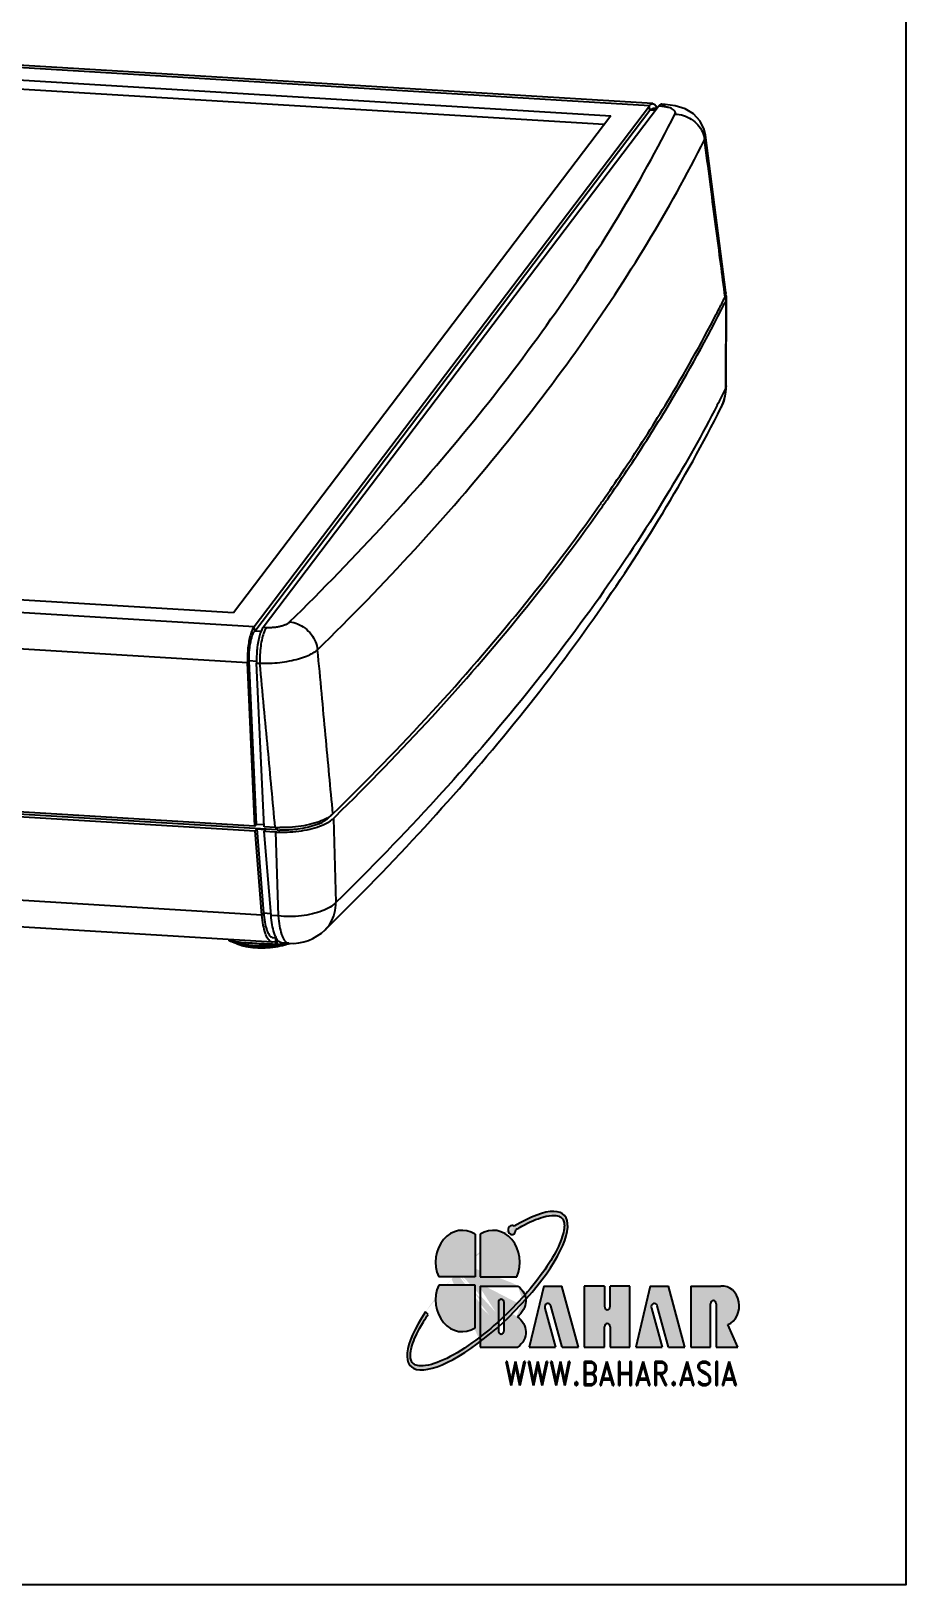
# Model space of a CAD drawing. Header units: millimetres. Extents: x -25 to 741, y -3272 to -3021.
# Drawn here: x 243 to 334.6, y -3272 to -3109.4 of the extents above; entities that cross this region are included whole.
import ezdxf
from ezdxf.enums import TextEntityAlignment as Align

# ---------------------------------------------------------------- set-up
doc = ezdxf.new("R2010")
doc.units = ezdxf.units.MM
doc.layers.add('from', color=7, linetype='Continuous')
doc.styles.add('BAHAR', font='romand.shx', dxfattribs={"width": 1.2, "bigfont": 'whgdtxt.shx'})

# ---------------------------------------------------------------- blocks, each defined once
blk = doc.blocks.new('*u2')
at = {"color": 7}
for p, q in [((60.80584617073356, 41.4374451057497), (-21.8944869105664, 46.43671142024959)), ((61.16060381973358, 41.66056672074956), (-21.53972926156638, 46.65983303534949)), ((-19.72870583346634, 45.00885408544946), (56.75715135143361, 40.38525518184952)), ((-19.65912090966634, 44.07743490814937), (56.08407924513364, 39.49872990204949)), ((19.41227190583368, -13.08338507455028), (60.80584617073356, 41.4374451057497)), ((19.46628090343364, -13.54680152635046), (60.85985516833358, 40.97402865394952)), ((20.36834512063365, -13.14118006085027), (61.76191938553364, 41.37965011944971)), ((60.85985516833358, 40.97402865394952), (60.80584617073356, 41.4374451057497)), ((60.85985516833358, 40.97402865394952), (61.15548654253365, 41.15996333314934)), ((61.42789119103355, 40.93969066224963), (60.85985516833358, 40.97402865394952)), ((61.57583559523363, 41.13455307444929), (61.15548654253365, 41.15996333314934)), ((62.10224961633372, 41.35907702864961), (61.76191938553364, 41.37965011944971)), ((62.45700726533363, 41.58219864374951), (62.11667703453367, 41.60277173454961)), ((56.75715135143361, 40.38525518184952), (17.24649082873367, -11.6555277397506)), ((68.82130455433372, 21.87453226394973), (66.66837422973373, 38.36461777124941)), ((68.61456137453371, 21.17403656944953), (68.63353389613366, 21.21174905824955)), ((68.63353389613366, 21.21174905824955), (68.73454550203365, 21.41298127054961)), ((68.73454550203365, 21.41298127054961), (68.67672548683373, 21.85564673964973)), ((68.82130977363369, 21.87453264694977), (68.73454550203365, 21.41298127054961)), ((68.79375291593357, 20.95968827454953), (68.8870746829337, 21.32647431384976)), ((68.8616025975337, 12.10366855124948), (68.88650919113371, 21.32644382104945)), ((68.6810275854337, 20.73513090814959), (68.79375291593357, 20.95968827454953)), ((68.79375291593357, 20.95968827454953), (68.76924962523373, 12.10392509154963)), ((68.76924962523373, 12.10392509154963), (68.7683308119336, 11.77374028054965)), ((68.8616025975337, 12.10366855124948), (68.76833081593367, 11.77374028844952)), ((-63.28806117546634, -8.084118760050387), (19.41227190583368, -13.08338507455028)), ((17.24649082873367, -11.6555277397506), (-59.23936635616639, -7.031928836150655)), ((-63.98428626636638, -11.84436544245045), (18.71604681483365, -16.84363175705039)), ((19.46628090343364, -13.54680152635046), (19.41227190583368, -13.08338507455028)), ((20.13210913043366, -13.58705109365064), (19.46628090343364, -13.54680152635046)), ((20.36834512063365, -13.14118006085027), (20.70867535143367, -13.16175315165037)), ((18.88609332763366, -16.68034042835052), (18.71604681483365, -16.84363175705039)), ((19.49412784353359, -33.97729632195023), (18.71604681483365, -16.84363175705039)), ((19.68257424193365, -16.72848799995063), (18.88609332763366, -16.68034042835052)), ((19.66305298163365, -33.78931186305044), (18.88609332763366, -16.68034042835052)), ((19.67212002963362, -16.90142674335038), (20.0124502604337, -16.92199983405044)), ((20.45020105833368, -34.03509130825023), (19.67212002963362, -16.90142674335038)), ((21.81716558093365, -34.37053232715061), (-65.17030475876635, -29.11210694905049)), ((19.49412784353359, -33.97729632195023), (-63.20620523776637, -28.97803000745034)), ((-63.18477877166634, -29.44984961255068), (19.51555430963361, -34.44911592705057)), ((19.49412784353359, -33.97729632195023), (19.66790468293362, -33.78391275885042)), ((20.44090863613366, -33.83046834685047), (19.66735383783367, -33.78370666765022)), ((21.61500648263365, -34.10550423525046), (20.45020105833368, -34.03509130825023)), ((21.81716558093365, -34.37053232715061), (21.79812030773365, -34.09294097365046)), ((27.19502708403365, -33.11050619485059), (27.1913827971336, -33.03011153055058)), ((27.49698890903363, -32.81560722425047), (27.19502708403365, -33.11050619485059)), ((27.70268903783364, -33.16269558365047), (27.92356583633369, -32.94707094995056)), ((27.70268903783364, -33.16269558365047), (27.97311823673363, -41.95896815255037)), ((19.51555430963361, -34.44911592705057), (19.68447944783367, -34.26113146815032)), ((20.22788077683362, -43.27336971965042), (19.51555430963361, -34.44911592705057)), ((19.68447944783367, -34.26113146815032), (20.59044698863369, -34.31589754765037)), ((19.68447944783367, -34.26113146815032), (20.39489639293362, -43.06173022545045)), ((20.47162752443364, -34.50691091335057), (20.59044698863369, -34.31589754765037)), ((20.47162752443364, -34.50691091335057), (21.65912293883366, -34.57869545885023)), ((21.18395399163364, -43.33116470595041), (20.47162752443364, -34.50691091335057)), ((21.65912293883366, -34.57869545885023), (21.92832838653368, -43.37616241875048)), ((20.22788077683362, -43.27336971965042), (-62.47245230436636, -38.27410340515053)), ((21.34580733393364, -46.13271957945062), (-61.35452560596633, -41.13345327345041)), ((20.22788077683362, -43.27336971965042), (20.39489639293362, -43.06173022545045)), ((20.39489639293362, -43.06173022545045), (21.16596689513364, -43.10834172805062)), ((21.92832838653368, -43.37616241875048), (21.18395399163364, -43.33116470595041)), ((21.56502599273364, -46.08895480375031), (21.34601025523369, -46.13273179605039)), ((21.40103037623368, -45.63514510425057), (21.71675546673362, -45.65423080495066)), ((21.56502626733362, -46.08895480735055), (21.58451864203363, -46.08454951815065)), ((21.6336956051336, -45.64920962725046), (21.63634108323362, -46.08852795335042)), ((21.63634108323362, -46.08852795335042), (21.6365680453336, -46.1266552606503)), ((21.7745231724337, -45.76230781835056), (21.77921832793362, -46.32882800585048)), ((23.04625504403367, -46.23551228465067), (22.30188063973367, -46.19051457125033))]:
    blk.add_line(p, q, dxfattribs=at)
blk.add_lwpolyline([(66.66872265623357, 38.36189564634969), (66.53933108423365, 38.94211138334958), (66.10731610563363, 39.8209690040494), (65.40632063833374, 40.57345251584957), (64.54597986743369, 41.0996132363498), (63.50284337443355, 41.44069002004971), (62.45697479143365, 41.58218393044945)], dxfattribs=at)
for centre, radius, start, end in [((60.26539403123371, 40.68845259224963), 1.4110181085, 24.66986028491562, 27.2276506165263), ((62.10437186673363, 41.27187259884977), 0.3269659693, 87.87109543429887, 98.76742206060001), ((-65.54986711946634, 88.69369707534952), 150.1965326762, 333.151463182125, 333.2856924386002), ((68.21576744053363, 21.3366994320495), 0.6700560257, 7.328437717218723, 11.83792315689443), ((68.19637423403361, 21.33539605554961), 0.6894580802, 359.2598152957113, 7.230292814918903), ((-66.69007941056634, 89.27254777104963), 151.4752625076, 332.6188138239835, 333.1508978613827), ((-66.2286245244664, 79.62747648214963), 151.0903950177, 332.6028363085787, 333.3144519966853), ((63.8633081483336, 12.11656031304938), 4.998190883199999, 333.2928463051781, 355.9658472070226), ((63.88379781373357, 12.11757844774957), 4.9778242186, 355.9375656836814, 359.839894025108), ((64.66500962073366, 11.71251441294953), 4.1003788028, 333.3362235024234, 337.2859443791161), ((-96.93575763236635, 107.4604227748496), 186.7917040154, 325.0563914085985, 326.1502017877945), ((-93.76485728476638, 105.3211655501495), 182.9666654643, 326.1534607481066, 326.3138810246919), ((-93.16914137096637, 104.4968528628497), 182.3157624039, 326.2654142656795, 326.4264128655135), ((-96.32491113316638, 106.6169881909495), 186.1175707308, 325.1642970556844, 326.2621513446195), ((-100.1970768758663, 109.7260479973493), 190.7627424572, 324.9039257651144, 325.0596400003218), ((-99.57091373376636, 108.8628736513497), 190.0647748516, 325.0112461901817, 325.1675498326114), ((28.73847825753364, -16.49017335975032), 9.0756807382, 181.5519156574063, 182.597177573885), ((22.33146919813368, -22.24949265615032), 11.8776398913, 266.5418025096998, 267.3537128550996), ((22.34435947393365, -21.95774391855048), 12.1696726656, 267.3565071519006, 268.8394022217997), ((24.11894103593369, -28.84301558275047), 5.3069537517, 292.7746447014961, 294.4205884959042), ((24.44402864673367, -29.54894729485068), 4.5297785029, 294.3681066596028, 297.8660951124061), ((25.02383059613368, -29.53437581095068), 4.1276850106, 299.6577321616926, 301.1848071660114), ((22.37516515483361, -22.73021769565048), 11.8700944293, 266.5416349768016, 267.2921875972984), ((22.45232107733364, -23.84460727375063), 10.5450709212, 266.5468444824007, 268.0326098478005), ((24.16337019213364, -44.40375212135041), 2.755403164, 204.176102734185, 208.7945849406034), ((23.34801193583365, -41.24487123355038), 4.9997524612, 266.5398487960994, 314.3359428577141), ((17.93627313683368, -44.11304764875058), 2.1482394056, 234.7594717618111, 236.2426964558067), ((18.07601486373363, -43.90346455115059), 2.400137709, 236.2493624488015, 237.9412503293141), ((21.44951684153369, -34.37152104145025), 11.961851567, 269.4921562642991, 271.5794290920011), ((20.12380986433362, -35.64392093855031), 10.9739803192, 278.2177884795972, 278.8411933622996), ((20.24680610793365, -36.40257873955034), 10.2054339125, 278.8135043272027, 281.8458119355972), ((20.27277309833363, -36.2319432407503), 10.2503652331, 281.5037505443037, 282.4989145487933), ((20.39208485823366, -37.11625188035032), 9.4771378201, 281.8719113585964, 282.9380621133996), ((20.47732060203367, -37.48535068435058), 9.0983253794, 282.9353448098964, 284.4559189887072), ((20.56394346213364, -37.82414271855032), 8.7486354289, 284.460464048398, 284.933749542502), ((20.64841229963366, -38.14020502995027), 8.421480510599999, 284.9326203502055, 285.6033946105005), ((21.14319356743368, -40.78860565755031), 5.820967689, 289.2503261214933, 290.4792121981042)]:
    blk.add_arc(centre, radius, start, end, dxfattribs=at)
for points, start_tangent, end_tangent in [([(60.80584617073356, 41.4374451057497), (61.02722037953373, 41.63345938024941), (61.16044473303356, 41.65640787614939)], (0.6046919036181005, 0.796459479006131), (0.999269170928345, -0.03822465215247797)), ([(61.16044473303356, 41.65640787614939), (61.24555987093373, 41.64043459784943), (61.44695538913362, 41.45792640404943)], (0.9992691709284623, -0.03822465214941055), (0.5593917592223054, -0.8289034079518398)), ([(61.44695538913362, 41.45792640404943), (61.52006523333358, 41.33403161704973)], (0.5593917592602254, -0.8289034079262493), (0.4579017637545692, -0.8890027979429845)), ([(61.54762550513357, 41.27739618034957), (61.59730407213357, 41.15713604414941)], (0.4177853516125395, -0.9085457610808533), (0.3492387045871982, -0.9370337919297552)), ([(61.76191938553364, 41.37965011944971), (61.93520145183362, 41.55152121994934)], (0.6046919037805437, 0.7964594788828002), (0.8551329723021097, 0.5184087187555386)), ([(61.93520145183362, 41.55152121994934), (61.9832935943337, 41.57566439404945), (62.05453443443361, 41.5950180388495)], (0.8551329721933931, 0.5184087189348704), (0.9884131991399108, 0.1517871791885178)), ([(62.10224961633372, 41.35907702864961), (62.21057757263367, 41.48226132794935)], (0.6046919034473112, 0.7964594791357988), (0.7348626931025842, 0.6782159112598414)), ([(63.48473267103356, 40.5620008271494), (63.52207875923369, 40.72202619954942), (63.47158573473365, 40.8774232898495), (63.33509189953367, 41.02069313324955), (63.11863522713367, 41.14545157424936), (62.8318581830336, 41.24618033274965), (62.48744208873364, 41.3184808058495), (62.10224961633372, 41.35907702864961)], (0.4497977710560243, 0.893130430090159), (-0.9981745247111057, 0.06039551488114148)), ([(62.21057757263367, 41.48226132794935), (62.36798810943361, 41.57179958724964)], (0.7348626932572333, 0.6782159110922756), (0.9783836708149084, 0.206797951350455)), ([(62.36798810943361, 41.57179958724964), (62.45618193003367, 41.57523841174952)], (0.9783836708850469, 0.2067979510186216), (0.9935613772875208, -0.1132951435963818)), ([(23.12703724673366, -12.59443946035026), (33.28478211753367, -2.107687218850515), (42.41418056303365, 8.46926555184973), (50.49851309773368, 19.11740439744972), (57.52614906353364, 29.8214103668497), (63.48473267103356, 40.5620008271494)], (0.7147816261626172, 0.6993477153035711), (0.4501625499580955, 0.8929466269689501)), ([(63.48473267103356, 40.5620008271494), (64.37144518593362, 40.4166969873495), (65.1929099276336, 40.03105470644959), (65.87394634913363, 39.44036541914966), (66.35222464183363, 38.69868729134942), (66.58397088953365, 37.87389821794932)], (0.999778797416286, -0.02103226656461804), (0.1173050346646223, -0.9930959313391289)), ([(26.05835499873365, -15.50371560585063), (36.25961132063367, -4.971968117350571), (45.42599180573364, 5.647931558949495), (53.5435032391336, 16.33977130014955), (60.5997535775337, 27.08722914164946), (66.5839708909337, 37.87389822064961)], (0.714781626162337, 0.6993477153038574), (0.4501625499685758, 0.8929466269636666)), ([(66.58397089103363, 37.87389822074965), (66.6741741592337, 38.29902708044938), (66.66843154263364, 38.36196686664971)], (0.420828501712135, 0.9071402163649893), (-0.132153865203778, 0.9912292146177402)), ([(68.67672548683373, 21.85564673964973), (68.22617033423359, 25.30487257324967), (67.70304399483365, 29.30924720314943), (67.15827522853357, 33.47880807294951), (66.5839708909337, 37.87389822064961)], (-0.1295184707579797, 0.991577009481621), (-0.1295759457950526, 0.9915695004745345)), ([(68.87157259523366, 21.47415734074957), (68.8088229609337, 21.65499615264935)], (-0.2047616785651625, 0.9788118588325221), (-0.4355971936842, 0.9001417026526709)), ([(58.47960452543367, 3.840012032449522), (62.69610847853363, 10.4793955459495), (67.81487169093367, 19.60782728104959)], (0.5546418516955046, 0.8320891877363759), (0.4598989037943989, 0.8879712823558599)), ([(58.73202386653367, 3.674865080449763), (62.75380443983369, 10.02201087854974), (68.6810275854337, 20.73513090814959)], (0.5530065162946712, 0.8331769277504217), (0.4493845382754874, 0.8933384223008249)), ([(68.76833081593367, 11.77374028844952), (68.6217854268337, 10.63670056554975), (68.44737695393366, 10.12922553104954)], (0.007120871049738414, -0.999974646276341), (-0.3861485479702812, -0.9224366096922019)), ([(26.84186824633366, -44.82129437285039), (37.27429306953366, -34.06309834605054), (46.65626878393363, -23.19571194065065), (54.96979292333373, -12.23730288545039), (62.19863040363367, -1.207676578650535), (68.3290866804337, 9.871865456449541)], (0.7153342859827279, 0.6987824119835737), (0.4490768653327282, 0.8934931275745387)), ([(67.91519458003364, 10.10234963804942), (62.90848064903372, 1.16533643584944), (56.01106320083369, -9.407354222350477), (47.93452652873367, -20.11657814745058), (38.46485712153367, -31.12876997535022), (27.97311823673363, -41.95896815255037)], (-0.4601392036300071, -0.887846784801715), (-0.7153342859702312, -0.6987824119963665)), ([(27.65863526823364, -32.6894432271506), (38.0237506935336, -22.01737912515046), (47.32836819323364, -11.25341435875043), (55.55680359413367, -0.4154717742503635), (55.88292225303366, 0.04716314834968216)], (0.7159077345571762, 0.6981948980057158), (0.5749481973388314, 0.8181898131710197)), ([(27.92356583633369, -32.94707094995056), (38.07234192483367, -22.48675045165055), (47.38075547883369, -11.71883518345066), (55.61223021933364, -0.8768906442505795), (56.14243025933371, -0.1232407938505276)], (0.7151871612895673, 0.6989329898685358), (0.5734146410679866, 0.819265310756456)), ([(20.70867535143367, -13.16175315165037), (21.11918674733369, -13.1692427809503), (21.53849130793367, -13.14307205685054), (21.94649848643365, -13.08427331675057), (22.32503554013363, -12.99545033705044), (22.65734594313363, -12.88055777945056), (22.92888075623364, -12.74467374175038), (23.12703724673366, -12.59443946035026)], (0.9981827959544345, -0.06025865797201047), (0.7149072391224424, 0.6992193071206825)), ([(23.12703724673366, -12.59443946035026), (23.96347095603363, -12.80597566205051), (24.73925514513365, -13.2517900021503), (25.38339053973363, -13.89108187735064), (25.83692626383362, -14.66534372685055), (26.05835499863366, -15.50371560585063)], (0.9948125127737114, -0.101725436488885), (0.1137231297460546, -0.9935124809285298)), ([(19.41227190583368, -13.08338507455028), (19.20196556153365, -13.45595137185046), (19.01612458833364, -13.98133546055033), (18.86658793323363, -14.62606789465053), (18.76288178693363, -15.34907617565023), (18.71161272033368, -16.10430126385063), (18.71604681483365, -16.84363175705039)], (-0.6046919036826646, -0.7964594789571124), (0.04536565726688722, -0.9989704485823109)), ([(18.88609332763366, -16.68034042835052), (18.89805987443361, -15.74869415775038), (19.01154425963364, -14.83237054305027), (19.21038847503365, -14.06183656015037), (19.46628090343364, -13.54680152635046)], (-0.0453656572685943, 0.9989704485822333), (0.6046919036685838, 0.7964594789678029)), ([(20.1696980419336, -13.48751853275053), (20.15803877633363, -13.51374635815046), (19.97219780313367, -14.03913044685032), (19.82266114803366, -14.68386288095053), (19.7189550017336, -15.40687116195022), (19.66768593513365, -16.16209625015063), (19.66612651803365, -16.73596753525044)], (-0.4105203899440397, -0.9118514185108194), (0.02713452150779763, -0.999631791082368)), ([(20.62846141133366, -13.27953699585032), (20.4588387504337, -13.62811000015063), (20.24776618193363, -14.30542393225051), (20.09477524043365, -15.13170962285039), (20.01386819413364, -16.03134658515046), (20.01245025333367, -16.92199983365026)], (-0.522465685881333, -0.8526603116579006), (0.04536540359595609, -0.9989704601020875)), ([(20.36834512063365, -13.14118006085027), (20.1696980419336, -13.48751853275053)], (-0.6046919036192422, -0.7964594790052644), (-0.4105203898976525, -0.9118514185317034)), ([(20.70867535143367, -13.16175315165037), (20.62846141133366, -13.27953699585032)], (-0.6046915638921351, -0.7964597369344442), (-0.5224656859110262, -0.8526603116397063)), ([(20.01245026053363, -16.92199983405044), (21.03991906703362, -16.91587132775021), (22.08507613443362, -16.83318579835031), (23.10246583783368, -16.67760196825066), (24.04731473373363, -16.4559534773507), (24.87815087803364, -16.17796953075049), (25.55838001023363, -15.85591018255036), (26.05835499863366, -15.50371560585063)], (0.9994747989596112, -0.0324056514306475), (0.742701076418683, 0.6696231112249111)), ([(27.65863526823364, -32.6894432271506), (27.28034144033364, -28.62591218575062), (26.89108690143365, -24.44526341975052), (26.48572256283364, -20.09226109325027), (26.05835499873365, -15.50371560585063)], (-0.09268734070587605, 0.9956952630563596), (-0.09274415025023112, 0.9956899731313772)), ([(21.61500648263365, -34.10550423525046), (21.23617437233366, -30.04249768145064), (20.84636609053365, -25.86238891015046), (20.4404252360336, -21.50994923695043), (20.0124502604337, -16.92199983405044)], (-0.09282998211730294, 0.9956819745381058), (-0.09288677932864013, 0.9956766775544923)), ([(21.81439042573362, -34.58705848325053), (22.85043703383366, -34.59268507915067), (24.08222858313366, -34.4914041175507), (25.2362933861337, -34.28338790335056), (26.26231373993363, -33.9804526932503)], (0.9988826393491301, -0.0472596318956885), (0.9390924546234736, 0.3436646063668169)), ([(26.17330313023365, -33.73621029665037), (25.91682072823363, -33.83693460505037), (24.99927040043366, -34.10803466375046), (23.96710877753361, -34.29369788355052), (23.42816863753364, -34.35072595185056), (22.88462128463362, -34.3827318116505), (22.34668989403366, -34.3893018820504), (22.09030153153367, -34.38346217285061)], (-0.9219543739675374, -0.3872985054478346), (-0.9994068339124109, 0.03443806511944247)), ([(27.06628233543364, -33.12132081175059), (26.21736411533362, -33.5075667666506), (25.19077303263367, -33.81052568165069), (24.03683208623363, -34.01837973535066), (22.80581423953362, -34.11951156755049), (22.09786436893364, -34.12491996535027)], (-0.8688424622509414, -0.4950886544748541), (-0.9997934654375752, 0.02032305263301854)), ([(26.26231373993363, -33.9804526932503), (27.11051182813367, -33.59444748885062), (27.40949661073364, -33.40515065125055)], (0.9390924546228602, 0.3436646063684933), (0.8152331306471857, 0.5791329231663391)), ([(27.19502708403365, -33.11050619485059), (26.95723632733365, -33.30909381195033), (26.6632752017336, -33.4974549413505), (26.56127775093364, -33.55346343495057)], (-0.7159386356370155, -0.6981632115789322), (-0.8835132116655784, -0.4684062390835277)), ([(27.37491503363361, -32.92515779035057), (27.16114663143361, -33.06561691165052)], (-0.8129047849454972, -0.5823966093760463), (-0.8553385111177533, -0.5180695237116973)), ([(27.65863526823364, -32.6894432271506), (27.37491503363361, -32.92515779035057)], (-0.7159077346085506, -0.6981948979530379), (-0.812904784984988, -0.5823966093209254)), ([(27.40949661073364, -33.40515065125055), (27.70268903783364, -33.16269558365047)], (0.8152331305903227, 0.5791329232463841), (0.7159386355683286, 0.6981632116493678)), ([(27.9731182288337, -41.95896816035065), (27.37546536343365, -42.43978495515057), (26.53725491833364, -42.84921636785066), (25.50855204963364, -43.16280762395036), (24.35079976383366, -43.36182834915053), (23.13314901143366, -43.43439130955039), (21.92832839593365, -43.37616241935029)], (-0.6882800897913081, -0.7254450482268584), (-0.9933338632360055, 0.1152728768992648)), ([(26.84259613713363, -44.8205262538504), (27.41480437873366, -44.09611776345037), (27.83733547083369, -43.08635439265026), (27.9731182288337, -41.95896816035065)], (0.7148249304114738, 0.699303452631425), (-0.01036677630376615, 0.9999462635307298)), ([(21.34627725513366, -46.12777788265066), (21.20182176883367, -46.09815806985034), (20.86546221423362, -45.79046691205031), (20.58267426123365, -45.19482775725055), (20.36353468733364, -44.33130263735029), (20.22788077683362, -43.27336971965042)], (-0.9985507260192263, 0.0538186544469131), (-0.08046197365174047, 0.9967576790755447)), ([(20.39489639293362, -43.06173022545045), (20.52043251423362, -44.0324672443503), (20.72394393493363, -44.81883708115038), (20.98659728263362, -45.35268090925047), (21.29868731703363, -45.61452401665065), (21.40144864093367, -45.63112976205048)], (0.08046197367340949, -0.9967576790737955), (0.9993037395893027, -0.03730999923392281)), ([(21.64964065673365, -45.53220700265047), (21.49760605523369, -45.12736495675063), (21.30593760493366, -44.31285670975058), (21.18395399163364, -43.33116470595041)], (-0.4104717720729709, 0.9118733049778764), (-0.08046197366974382, 0.9967576790740914)), ([(21.92832839593365, -43.37616241935029), (22.06477497973367, -44.43839546915024), (22.28296626203365, -45.29717013685058), (22.41977050763364, -45.63631351055028)], (0.08046197366507765, -0.9967576790744681), (0.433973553069057, -0.9009256102679168)), ([(17.0936718803336, -46.00667082635027), (16.7743190310336, -45.85885373555038)], (-0.9332923146714012, 0.3591176066072206), (-0.8723539462701544, 0.4888748228605037)), ([(17.51756012143363, -46.26569634435054), (16.80204924223364, -45.93759154265035)], (-0.9476414547001798, 0.3193363013090232), (-0.8473370778359272, 0.5310554363948004)), ([(17.04814977573363, -45.87015524195067), (17.09375175743367, -46.00664166945035)], (0.4960252726910734, -0.8683080840644907), (0.1435409894522275, -0.9896443726647849)), ([(22.31702474953369, -46.27639557025032), (21.53881191033366, -46.40520103685049), (20.54326665303364, -46.49064260515024), (19.55369213713362, -46.49148232335028), (18.61895873453369, -46.40767871785056), (17.7852278099337, -46.24337034505061), (17.0936718803336, -46.00667082635027)], (-0.9799050653615526, -0.1994644401360081), (-0.9144423708104681, 0.4047161356636652)), ([(21.34349381683364, -46.33290273535067), (20.70954236003365, -46.31627808595067), (19.67724786393364, -46.26236313455047), (18.7176441465337, -46.2033673224505), (17.83690785593365, -46.1325077497504), (17.0936718803336, -46.00667082635027)], (-0.9999687250538307, 0.007908787152049027), (-0.9659791822169614, 0.2586198359048479)), ([(21.69238913193362, -46.50521934745029), (20.57433461613363, -46.61039967145052), (19.46208128163363, -46.60543261585053), (18.42263939683363, -46.4895232838503), (17.51756012143363, -46.26569634435054)], (-0.9897284030011008, -0.142960443105395), (-0.9476414546774883, 0.319336301376361)), ([(23.0623434406337, -46.28410641725031), (22.72942130643361, -46.39017706575032), (22.2423239121336, -46.51394232835037), (21.72714665843364, -46.61150269375048), (21.19314794533364, -46.68151481215045), (20.65000344513362, -46.72291419425028), (20.10758365033365, -46.73499849615064), (19.57572250903365, -46.7174559658506), (19.06398450443362, -46.67034291165055), (18.58144829603367, -46.59400070075026), (18.13655144343369, -46.48889337715036), (17.73713872173363, -46.35536813675026), (17.5740013257336, -46.28593204815024)], (-0.944054549853098, -0.3297893371558039), (-0.9086990788191619, 0.4174517746437388)), ([(21.58451502473366, -46.08500657075047), (21.6041786444336, -46.08928521045027)], (0.9999686826637187, -0.007914145044614906), (0.9066094376757509, -0.4219707661879661)), ([(21.6041786444336, -46.08928521045027), (21.6365680453336, -46.1266552606503)], (0.9066094387912806, -0.4219707637912362), (0.4550604704596766, -0.8904605371519941)), ([(21.77921832783363, -46.32882800565039), (21.71630734923366, -46.2445784440506), (21.66780037163363, -46.17705703625052), (21.63656806793364, -46.12665526605042)], (-0.5989383846346482, 0.8007951120050859), (-0.4550605413381749, 0.8904605009302811)), ([(21.93616863863366, -45.99817455915036), (21.74866654823364, -45.73094951005032)], (-0.694444598403794, 0.7195461762443), (-0.4825183925140265, 0.875885837815454)), ([(22.30206929893365, -46.18845305285049), (22.04563687533363, -46.09119725355049), (21.93616863863366, -45.99817455915036)], (-0.9958409550157127, 0.0911086840723402), (-0.6944445985049731, 0.7195461761466506)), ([(22.41977050763364, -45.63631351055028), (22.56900242843363, -45.89777842335025)], (0.4339735528835697, -0.9009256103572657), (0.5593917593971479, -0.8289034078338462)), ([(22.47487547373368, -46.24592325565027), (22.63501986493367, -46.22284857015029)], (0.9680011782679672, 0.2509456492386897), (0.9919994613058799, 0.1262421037880956)), ([(22.53136551803362, -46.20438971185058), (22.52103744473362, -46.21890673195048), (22.50794899953365, -46.23531139795068), (22.49210387733365, -46.24622589265027)], (-0.579633885542244, -0.8148770206179586), (-0.9010491250617894, -0.4337170439645923)), ([(22.56900242843363, -45.89777842335025), (22.90466162533363, -46.20195874635056), (23.04652018853363, -46.22858087695022)], (0.5593917593337091, -0.8289034078766583), (0.999269170930544, -0.03822465209499127))]:
    blk.add_spline(points, degree=3, dxfattribs=dict(at, start_tangent=start_tangent, end_tangent=end_tangent))
blk = doc.blocks.new('*u1')
at = {"layer": 'from'}
h = blk.add_hatch(color=5, dxfattribs=at)
h.set_gradient(color1=(0, 0, 255), color2=(204, 204, 255), rotation=270, one_color=1, tint=0.8999999761581421, name='HEMISPHERICAL')
edge = h.paths.add_edge_path()
edge.add_arc((-3.947377463363409, 3.919836792902174), 0.2482878260857693, 53.71062034262376, 361.7776361213936)
edge.add_spline(control_points=[(-3.699209127140875, 3.927538836690587), (-3.568289864129383, 3.994982943512014), (-3.43942523693886, 4.058497598893837), (-2.808770249534973, 4.354591800153344), (-2.344710017619036, 4.524517639924284), (-1.665778817703995, 4.688172893845945), (-1.417475863663185, 4.717318612318536), (-1.06966832164062, 4.705341418591956), (-0.949120531106928, 4.680192812679252), (-0.7722546187064836, 4.606662436678675), (-0.7126525392845906, 4.561426736469571), (-0.6682407273738136, 4.505950230183203), (-0.6259252720474251, 4.453092363716564), (-0.5958130355629692, 4.388905594813536), (-0.5623097020320529, 4.218233218836303), (-0.5603672138786351, 4.111896891535253), (-0.5971270341456147, 3.860279329118271), (-0.6357234501315361, 3.715497047366625), (-0.8191903445904245, 3.227605217468295), (-1.033699599599458, 2.837087326072265), (-1.623459498900047, 1.990190723574528), (-1.998247951636586, 1.533422662574026), (-2.647985288181644, 0.8396193823750764), (-2.878301746048237, 0.6076265347516028), (-3.119917618223553, 0.3771721482428347)], knot_values=[5.294493147088495, 5.294493147088495, 5.294493147088495, 5.294493147088495, 5.376276978369132, 5.376276978369132, 5.702774586175809, 5.702774586175809, 5.939247505255878, 5.939247505255878, 6.116057705521639, 6.116057705521639, 6.283185307179586, 6.283185307179586, 6.283185307179586, 6.442424037998572, 6.442424037998572, 6.601662768817559, 6.601662768817559, 6.760901499636545, 6.760901499636545, 7.088368134454446, 7.088368134454446, 7.415834769272347, 7.415834769272347, 7.578603123831743, 7.578603123831743, 7.578603123831743, 7.578603123831743], degree=3, periodic=0)
edge.add_ellipse((-4.752229623251424, 0.01636535286183971), major_axis=(1.70059004294863, 0.07285025234541118), ratio=0.6717796848064918, start_angle=362.4924436250314, end_angle=374.723334373193, ccw=False)
edge.add_ellipse((-5.530106176819572, 0.6137755362278767), major_axis=(5.031514206618635, 4.027987296422438), ratio=0.3075491857781891, start_angle=-75.30393352368723, end_angle=56.66872087446004)
edge = h.paths.add_edge_path()
edge.add_ellipse((-5.530106176819572, 0.6137755362278767), major_axis=(5.031514206618635, 4.027987296422438), ratio=0.3075491857781891, start_angle=-233.4454895264174, end_angle=-108.8635032353124)
edge.add_line((-5.984598821918553, -2.152859511904467), (-5.984598821918553, -1.893939178722462))
edge.add_spline(control_points=[(-5.984598821919008, -1.893939178722576), (-6.497197189613871, -2.228276400391564), (-7.003997826834166, -2.522002745730219), (-8.099632014930648, -3.071084875271936), (-8.668203865680425, -3.288495386955105), (-9.40279789440774, -3.460828301431661), (-9.63700629161076, -3.488239680843662), (-9.980745376274626, -3.479403658211709), (-10.10495340411717, -3.454517101912074), (-10.27587780758176, -3.384671290129404), (-10.33229411662023, -3.344987353841361), (-10.41846125188431, -3.250612899562157), (-10.44969983205874, -3.194868179103196), (-10.49090458382079, -3.048516250226385), (-10.4996946020683, -2.957540124223328), (-10.48331417734471, -2.73936385875902), (-10.45808276834532, -2.612682734365308), (-10.32357575650076, -2.182794994038545), (-10.1533746691548, -1.83470210924213), (-9.752606791192193, -1.206561469423605), (-9.565264984808891, -0.9461818942992295), (-9.351747164248536, -0.677452519646863)], knot_values=[8.160227934090228, 8.160227934090228, 8.160227934090228, 8.160227934090228, 8.461180005563751, 8.461180005563751, 8.851591972219353, 8.851591972219353, 9.075191577310088, 9.075191577310088, 9.255280789852645, 9.255280789852645, 9.404794849155891, 9.404794849155891, 9.554308908459138, 9.554308908459138, 9.703822967762385, 9.703822967762385, 9.853337027065631, 9.853337027065631, 10.15998804390186, 10.15998804390186, 10.3575694640341, 10.3575694640341, 10.3575694640341, 10.3575694640341], degree=3, periodic=0)
edge.add_line((-9.351747164248536, -0.6774525196466357), (-9.521931888479685, -0.5422000659290234))
edge = h.paths.add_edge_path()
edge.add_spline(control_points=[(-4.722465923181062, -0.9960164663203841), (-4.987822901226082, -1.200666331124353), (-5.256990089561441, -1.397998739124205), (-5.679340352418876, -1.691583066994212), (-5.832225734669009, -1.794555337768998), (-5.984598821918553, -1.893939178722576)], knot_values=[7.9128983376437, 7.9128983376437, 7.9128983376437, 7.9128983376437, 8.070768038908149, 8.070768038908149, 8.160227934090228, 8.160227934090228, 8.160227934090228, 8.160227934090228], degree=3, periodic=0)
edge.add_line((-5.984598821918553, -1.89393917872269), (-5.984598821918553, -2.152859511904467))
edge.add_ellipse((-5.530106176819572, 0.6137755362278767), major_axis=(5.031514206618635, 4.027987296422438), ratio=0.3075491857781891, start_angle=-108.8635032353124, end_angle=-94.86485299394309)
edge.add_line((-4.722465923181062, -1.269684279870944), (-4.722465923181062, -0.9960164663202704))
edge = h.paths.add_edge_path()
edge.add_spline(control_points=[(-3.119917618223553, 0.3771721482428347), (-3.364398302064728, 0.143985290522437), (-3.620447940467329, -0.087626407083917), (-4.102600010766309, -0.501415918986936), (-4.326063274300395, -0.6851232535867666), (-4.55288522725823, -0.8638263253650393)], knot_values=[7.578603123831743, 7.578603123831743, 7.578603123831743, 7.578603123831743, 7.743301404090247, 7.743301404090247, 7.87915849656519, 7.87915849656519, 7.87915849656519, 7.87915849656519], degree=3, periodic=0)
edge.add_line((-4.55288522725823, -0.8638263253650393), (-4.55288522725823, -1.139682992755922))
edge.add_ellipse((-5.530106176819572, 0.6137755362278767), major_axis=(5.031514206618635, 4.027987296422438), ratio=0.3075491857781891, start_angle=-92.96123050999155, end_angle=-75.30393352368723)
edge.add_ellipse((-4.752229623251424, 0.01636535286183971), major_axis=(1.70059004294863, 0.07285025234541118), ratio=0.6717796848064918, start_angle=362.4924436250314, end_angle=374.723334373193)
edge = h.paths.add_edge_path()
edge.add_ellipse((-5.530106176819572, 0.6137755362278767), major_axis=(5.031514206618635, 4.027987296422438), ratio=0.3075491857781891, start_angle=-94.86485299394309, end_angle=-92.96123050999155)
edge.add_line((-4.55288522725823, -1.139682992755979), (-4.55288522725823, -0.8638263253650393))
edge.add_spline(control_points=[(-4.55288522725823, -0.8638263253650393), (-4.609216012103388, -0.9082068809342445), (-4.66575394997426, -0.9522787898699789), (-4.722465923181062, -0.9960164663203841)], knot_values=[7.87915849656519, 7.87915849656519, 7.87915849656519, 7.87915849656519, 7.9128983376437, 7.9128983376437, 7.9128983376437, 7.9128983376437], degree=3, periodic=0)
edge.add_line((-4.722465923181062, -0.9960164663203841), (-4.722465923181062, -1.269684279870944))
h = blk.add_hatch(color=22, dxfattribs=at)
h.set_gradient(color1=(204, 51, 0), color2=(255, 140, 102), one_color=1, tint=0.699999988079071, name='HEMISPHERICAL')
h.paths.add_polyline_path([(-6.321065925836592, 3.690659543198194, 0.7424509147391981), (-8.669529483928727, 1.366095169759433), (-6.321065925836592, 1.366095169759433)])
h = blk.add_hatch(color=164, dxfattribs=at)
h.set_gradient(color1=(35, 39, 169), color2=(98, 103, 223), one_color=1, tint=0.6299999952316284, name='HEMISPHERICAL')
h.paths.add_polyline_path([(-5.984598821918553, 3.69065954319913), (-5.984598821918553, 1.366095169759433), (-3.636135263825508, 1.366095169759433, 0.7424509147402115)])
h = blk.add_hatch(color=116, dxfattribs=at)
h.set_gradient(color1=(0, 127, 63), color2=(15, 255, 135), one_color=1, tint=0.5299999713897705, name='INVCURVED')
h.paths.add_polyline_path([(-6.321065925836592, 0.916665568080589), (-8.669529483928727, 0.9166655680805889, 0.7424509147401139), (-6.321065925836592, -1.407898805359848)])
h = blk.add_hatch(color=7, dxfattribs=at)
h.paths.add_polyline_path([(9.53479791241216, 0.8623310432418521), (7.59820917028037, 0.8623310432418521), (7.598209170279461, -2.467427300961731), (8.858739498224168, -2.467427300961731), (8.858739498224168, -0.1022484211075607, -1), (9.228320194146363, -0.1022484211075607), (9.228320194146818, -2.467427300961731), (10.62521689753112, -2.467427300961731), (9.980830900376077, -1.231682273085767, 0.888640598324019)])
h.paths.add_polyline_path([(6.153280571002597, -2.467427300961731), (7.208578673647025, -2.467427300961731), (6.142040893148533, 0.8631157036987815), (4.970790644065801, 0.8631157036987815), (4.036451433036746, -2.467427300961731), (5.73525256792891, -2.467427300961731), (5.049328323167629, -0.3346695186523903, -1), (5.42817061841879, -0.2128286244793571)])
h.paths.add_polyline_path([(3.655949941864947, 0.8631157036988952), (2.390724636068171, 0.8631157036988952), (2.390724636068171, -0.2366629261324533, -1), (2.021143940145066, -0.2366629261324533), (2.021143940145066, 0.8631157036988952), (0.7096679980072622, 0.8631157036988952), (0.7096679980072622, -2.467427300961731), (2.021143940145521, -2.467427300961731), (2.021143940145066, -1.358272510911888, -1), (2.390724636068171, -1.358272510911888), (2.390724636068171, -2.467427300961731), (3.655949941864947, -2.467427300961731)])
h.paths.add_polyline_path([(-0.7274443959345263, 0.8631157036988952), (-1.898694645019077, 0.8631157036987815), (-2.833033856045859, -2.467427300961731), (-1.134232721154603, -2.467427300961731), (-1.820156965915885, -0.3346695186523903, -1), (-1.441314670664724, -0.2128286244793571), (-0.7162047180818263, -2.467427300961731), (0.3390933845635118, -2.467427300961731)])
edge = h.paths.add_edge_path()
edge.add_ellipse((-4.752229623251424, 0.01636535286172602), major_axis=(1.700590042948567, 0.07285025234540901), ratio=0.6717796848064926, start_angle=310.6875853493812, end_angle=362.4924436249987)
edge.add_ellipse((-5.530106176819572, 0.613775536227763), major_axis=(5.031514206618616, 4.027987296422435), ratio=0.3075491857781892, start_angle=-91.83310403629338, end_angle=-75.30393352367503, ccw=False)
edge.add_line((-4.452885227257866, -1.061718889365579), (-4.452885227257866, -1.560745719257056))
edge.add_arc((-4.637675575219419, -1.560745719257056), 0.1847903479615525, -180, 0, ccw=False)
edge.add_line((-4.822465923180971, -1.560745719257056), (-4.822465923180971, -1.345057445187592))
edge.add_ellipse((-5.530106176819572, 0.613775536227763), major_axis=(5.031514206618616, 4.027987296422435), ratio=0.3075491857781892, start_angle=-108.86350323530002, end_angle=-95.98260157359857, ccw=False)
edge.add_line((-5.984598821919008, -2.152859511905604), (-5.984598821919008, -2.467427300961731))
edge.add_line((-5.984598821919008, -2.467427300961731), (-3.56628995074243, -2.467427300961731))
edge.add_ellipse((-4.752229623251424, -1.675009354556664), major_axis=(1.700590042948567, 0.07285025234540901), ratio=0.6717796848064919, start_angle=312.5448796111903, end_angle=406.0156262250296)
edge = h.paths.add_edge_path()
edge.add_arc((-4.637675575219419, -0.03080073831768004), 0.1847903479615525, 0, 180, ccw=False)
edge.add_line((-4.452885227257866, -0.03080073831768004), (-4.452885227258321, -0.7845426944084011))
edge.add_spline(control_points=[(-4.452885227258321, -0.7845426944089695), (-4.260355442647324, -0.6309345915075255), (-4.070499366304375, -0.4738667061516253), (-3.620447940467329, -0.087626407083917), (-3.364398302064274, 0.143985290522437), (-3.119917618223099, 0.3771721482429484)], knot_values=[7.578603123831685, 7.578603123831685, 7.578603123831685, 7.578603123831685, 7.694449888122688, 7.694449888122688, 7.859148168381251, 7.859148168381251, 7.859148168381251, 7.859148168381251], degree=3, periodic=0)
edge.add_ellipse((-4.752229623251424, 0.01636535286172602), major_axis=(1.700590042948567, 0.07285025234540901), ratio=0.6717796848064926, start_angle=374.7233343731916, end_angle=404.0560022707543)
edge.add_line((-3.564113265864307, 0.8631157036988952), (-5.984598821918553, 0.8631157036988952))
edge.add_line((-5.984598821918553, 0.8631157036988952), (-5.984598821918098, -1.893939178722462))
edge.add_spline(control_points=[(-5.984598821914915, -1.893939178720188), (-5.832225734666736, -1.794555337767406), (-5.679340352417967, -1.691583066993417), (-5.290795909184453, -1.421497857521786), (-5.055336361263926, -1.250000841543397), (-4.822465923182335, -1.072655103086845)], knot_values=[7.932695128270234, 7.932695128270234, 7.932695128270234, 7.932695128270234, 8.022155023451557, 8.022155023451557, 8.160227934089471, 8.160227934089471, 8.160227934089471, 8.160227934089471], degree=3, periodic=0)
edge.add_line((-4.822465923180971, -1.072655103085935), (-4.822465923180971, -0.03080073831779373))
for p, q in [((-6.321065925836592, 3.690659543198194), (-6.321065925836592, 1.366095169759433)), ((-5.984598821918553, 3.690659543198194), (-5.984598821918553, 1.366095169759433)), ((-6.321065925836592, 1.366095169759433), (-8.669529483928727, 1.366095169759433)), ((-6.321065925836592, 0.9166655680805889), (-8.669529483928727, 0.9166655680805889)), ((-6.321065925836592, -1.407898805358172), (-6.321065925836592, 0.9166655680805889)), ((-5.984598821918553, 1.366095169759433), (-3.636135263825508, 1.366095169759433)), ((-5.984598821918553, 0.8631157036988952), (-3.564113265866581, 0.8631157036988952)), ((-5.984598821918553, 0.8631157036988952), (-5.984598821918553, -2.467427300961731)), ((-1.898694645018622, 0.8631157036988952), (-2.833033856045859, -2.467427300961731)), ((-1.898694645018622, 0.8631157036988952), (-0.727444395934981, 0.8631157036988952)), ((0.3390933845635118, -2.467427300961731), (-0.727444395934981, 0.8631157036988952)), ((2.021143940145066, 0.8631157036988952), (0.7096679980072622, 0.8631157036988952)), ((0.7096679980072622, 0.8631157036988952), (0.7096679980072622, -2.467427300961731)), ((3.655949941864947, 0.8631157036988952), (2.390724636068171, 0.8631157036988952)), ((3.655949941864947, -2.467427300961731), (3.655949941864947, 0.8631157036988952)), ((4.970790644064891, 0.8631157036988952), (4.0364514330372, -2.467427300961731)), ((4.970790644064891, 0.8631157036988952), (6.142040893148987, 0.8631157036988952)), ((7.208578673647025, -2.467427300961731), (6.142040893148987, 0.8631157036988952)), ((7.598209170279915, 0.8623310432418521), (9.53479791241216, 0.8623310432418521)), ((7.598209170279915, 0.8623310432418521), (7.598209170279915, -2.467427300961731)), ((-9.351747164248081, -0.677452519646863), (-9.52193188847923, -0.5422000659290234)), ((10.62521689753112, -2.467427300961731), (9.980830900376077, -1.231682273085767)), ((-5.984598821918553, -2.467427300961731), (-3.566289950745613, -2.467427300961731)), ((-2.833033856045859, -2.467427300961731), (-1.134232721154603, -2.467427300961731)), ((-0.7162047180818263, -2.467427300961731), (0.3390933845635118, -2.467427300961731)), ((0.7096679980072622, -2.467427300961731), (2.021143940145066, -2.467427300961731)), ((2.390724636068171, -2.467427300961731), (3.655949941864947, -2.467427300961731)), ((4.0364514330372, -2.467427300961731), (5.73525256792891, -2.467427300961731)), ((6.153280571002142, -2.467427300961731), (7.208578673647025, -2.467427300961731)), ((7.598209170279915, -2.467427300961731), (8.858739498224168, -2.467427300961731)), ((9.228320194146818, -2.467427300961731), (10.62521689753112, -2.467427300961731))]:
    blk.add_line(p, q, dxfattribs=at)
for points in [[(2.021143940145066, 0.8631157036988952), (2.021143940145066, -0.2366629261324533, 1), (2.390724636068171, -0.2366629261324533), (2.390724636068171, 0.8631157036988952)], [(8.858739498224168, -2.467427300961731), (8.858739498224168, -0.1022484211075607, -1), (9.228320194146363, -0.1022484211075607), (9.228320194146818, -2.467427300961731)], [(-0.7162047180813715, -2.467427300961731), (-1.441314670664724, -0.2128286244793571, 1), (-1.820156965915885, -0.3346695186523903), (-1.134232721154603, -2.467427300961731)], [(6.153280571002142, -2.467427300961731), (5.42817061841879, -0.2128286244793571, 1), (5.049328323167629, -0.3346695186523903), (5.73525256792891, -2.467427300961731)], [(2.021143940145066, -2.467427300961731), (2.021143940145066, -1.358272510911888, -1), (2.390724636068171, -1.358272510911888), (2.390724636068171, -2.467427300961731)]]:
    blk.add_lwpolyline(points, format="xyb", dxfattribs=at)
blk.add_lwpolyline([(-4.452885227257866, -0.03080073831768004, 1), (-4.822465923180971, -0.03080073831768004), (-4.822465923180971, -1.560745719257056, 1), (-4.452885227257866, -1.560745719257056)], format="xyb", close=True, dxfattribs=at)
for centre, radius, start, end in [((-7.144033089012737, 2.173501337968787), 1.725990721691803, 61.52282887867653, 207.8911226336378), ((-5.161631658741044, 2.173501337968787), 1.725990721691803, 332.1088773663622, 118.4771711213235), ((-3.947377463363409, 3.919836792902061), 0.2482878260857812, 53.71062034257498, 1.777636121333872), ((-7.144033089012737, 0.1092593998712346), 1.725990721691803, 152.1088773663623, 298.4771711213235), ((9.633914919678318, -0.2110666879088967), 1.077964224996146, 288.773337194419, 95.27570286738245)]:
    blk.add_arc(centre, radius, start, end, dxfattribs=at)
at = {"layer": 'from', "extrusion": (0, 0, -0.9999999999999998)}
blk.add_ellipse((-5.530106176819572, 0.613775536227763), major_axis=(5.031514206618612, 4.027987296422431), ratio=0.3075491857781892, start_param=5.294129545026618, end_param=10.35757772334551, dxfattribs=at)
at = {"layer": 'from'}
for centre, ratio, start_param, end_param in [((-4.752229623251424, 0.01636535286172602), 0.6717796848064927, 5.422521309417598, 7.052107602070348), ((-4.752229623251424, -1.675009354556664), 0.671779684806492, 5.454937209464564, 7.086309492173401)]:
    blk.add_ellipse(centre, major_axis=(1.700590042948547, 0.07285025234540828), ratio=ratio, start_param=start_param, end_param=end_param, dxfattribs=at)
blk.add_open_spline([(-3.699209127140875, 3.927538836690474), (-3.568289864129383, 3.994982943512014), (-3.43942523693886, 4.058497598893723), (-2.808770249534973, 4.35459180015323), (-2.344710017619036, 4.524517639924284), (-1.665778817703995, 4.688172893845831), (-1.417475863663185, 4.717318612318309), (-1.06966832164062, 4.705341418591843), (-0.949120531106928, 4.680192812679138), (-0.7722546187064836, 4.606662436678562), (-0.7126525392845906, 4.561426736469343), (-0.6682407273738136, 4.505950230182975), (-0.6259252720474251, 4.453092363716451), (-0.5958130355629692, 4.388905594813536), (-0.5623097020320529, 4.21823321883619), (-0.5603672138786351, 4.111896891535139), (-0.5971270341456147, 3.860279329118157), (-0.6357234501315361, 3.715497047366512), (-0.8191903445904245, 3.227605217468181), (-1.033699599599458, 2.837087326072265), (-1.623459498900047, 1.990190723574528), (-1.998247951636586, 1.533422662574026), (-2.866269629909766, 0.6065307421055195), (-3.359334327970373, 0.1364648722494621), (-4.409980766230547, -0.765214294244629), (-4.967379341413107, -1.196684369710169), (-6.193258574583069, -2.048818160950191), (-6.862226901215308, -2.45095359210643), (-8.099632014930648, -3.071084875272049), (-8.668203865680425, -3.288495386955219), (-9.40279789440774, -3.460828301431661), (-9.63700629161076, -3.488239680843662), (-9.980745376274626, -3.479403658211709), (-10.10495340411717, -3.454517101912188), (-10.27587780758176, -3.384671290129518), (-10.33229411662023, -3.344987353841475), (-10.41846125188431, -3.25061289956227), (-10.44969983205874, -3.19486817910331), (-10.49090458382079, -3.048516250226498), (-10.4996946020683, -2.957540124223442), (-10.48331417734471, -2.73936385875902), (-10.45808276834532, -2.612682734365421), (-10.32357575650076, -2.182794994038659), (-10.1533746691548, -1.834702109242244), (-9.752606791192193, -1.206561469423718), (-9.565264984808891, -0.9461818942993432), (-9.351747164248536, -0.677452519646863)], degree=3, knots=[5.294493147088495, 5.294493147088495, 5.294493147088495, 5.294493147088495, 5.376276978369132, 5.376276978369132, 5.702774586175809, 5.702774586175809, 5.939247505255878, 5.939247505255878, 6.116057705521639, 6.116057705521639, 6.283185307179586, 6.283185307179586, 6.283185307179586, 6.442424037998572, 6.442424037998572, 6.601662768817559, 6.601662768817559, 6.760901499636545, 6.760901499636545, 7.088368134454446, 7.088368134454446, 7.415834769272347, 7.415834769272347, 7.743301404090247, 7.743301404090247, 8.070768038908149, 8.070768038908149, 8.461180005563751, 8.461180005563751, 8.851591972219353, 8.851591972219353, 9.075191577310088, 9.075191577310088, 9.255280789852645, 9.255280789852645, 9.404794849155891, 9.404794849155891, 9.554308908459138, 9.554308908459138, 9.703822967762385, 9.703822967762385, 9.853337027065631, 9.853337027065631, 10.15998804390186, 10.15998804390186, 10.3575694640341, 10.3575694640341, 10.3575694640341, 10.3575694640341], dxfattribs=at)
at = {"layer": 'from', "color": 7, "style": 'BAHAR'}
blk.add_text('WWW.BAHAR.ASIA', height=1.296677063600141, dxfattribs=at).set_placement((10.62521689753112, -4.928778017335389), align=Align.BOTTOM_RIGHT)
blk = doc.blocks.new('u5')
at = {"layer": 'Defpoints', "color": 2}
blk.add_lwpolyline([(0, 251.2723202160018), (179.6645073197642, 251.2723202160018), (179.6645073197642, 0), (0, 0)], close=True, dxfattribs=at)
blk.add_blockref('*u2', (91.99146419305765, 113.3966967643737))
at = {"layer": 'from', "xscale": 1.623932893681683, "yscale": 1.922795106863759, "zscale": 1.922795106864197}
blk.add_blockref('*u1', (144.8070986408978, 29.61828305679774), dxfattribs=at)

msp = doc.modelspace()

# ---------------------------------------------------------------- block references
msp.add_blockref('u5', (154.9468168328083, -3272.039848493375))

doc.saveas('drawing.dxf')
